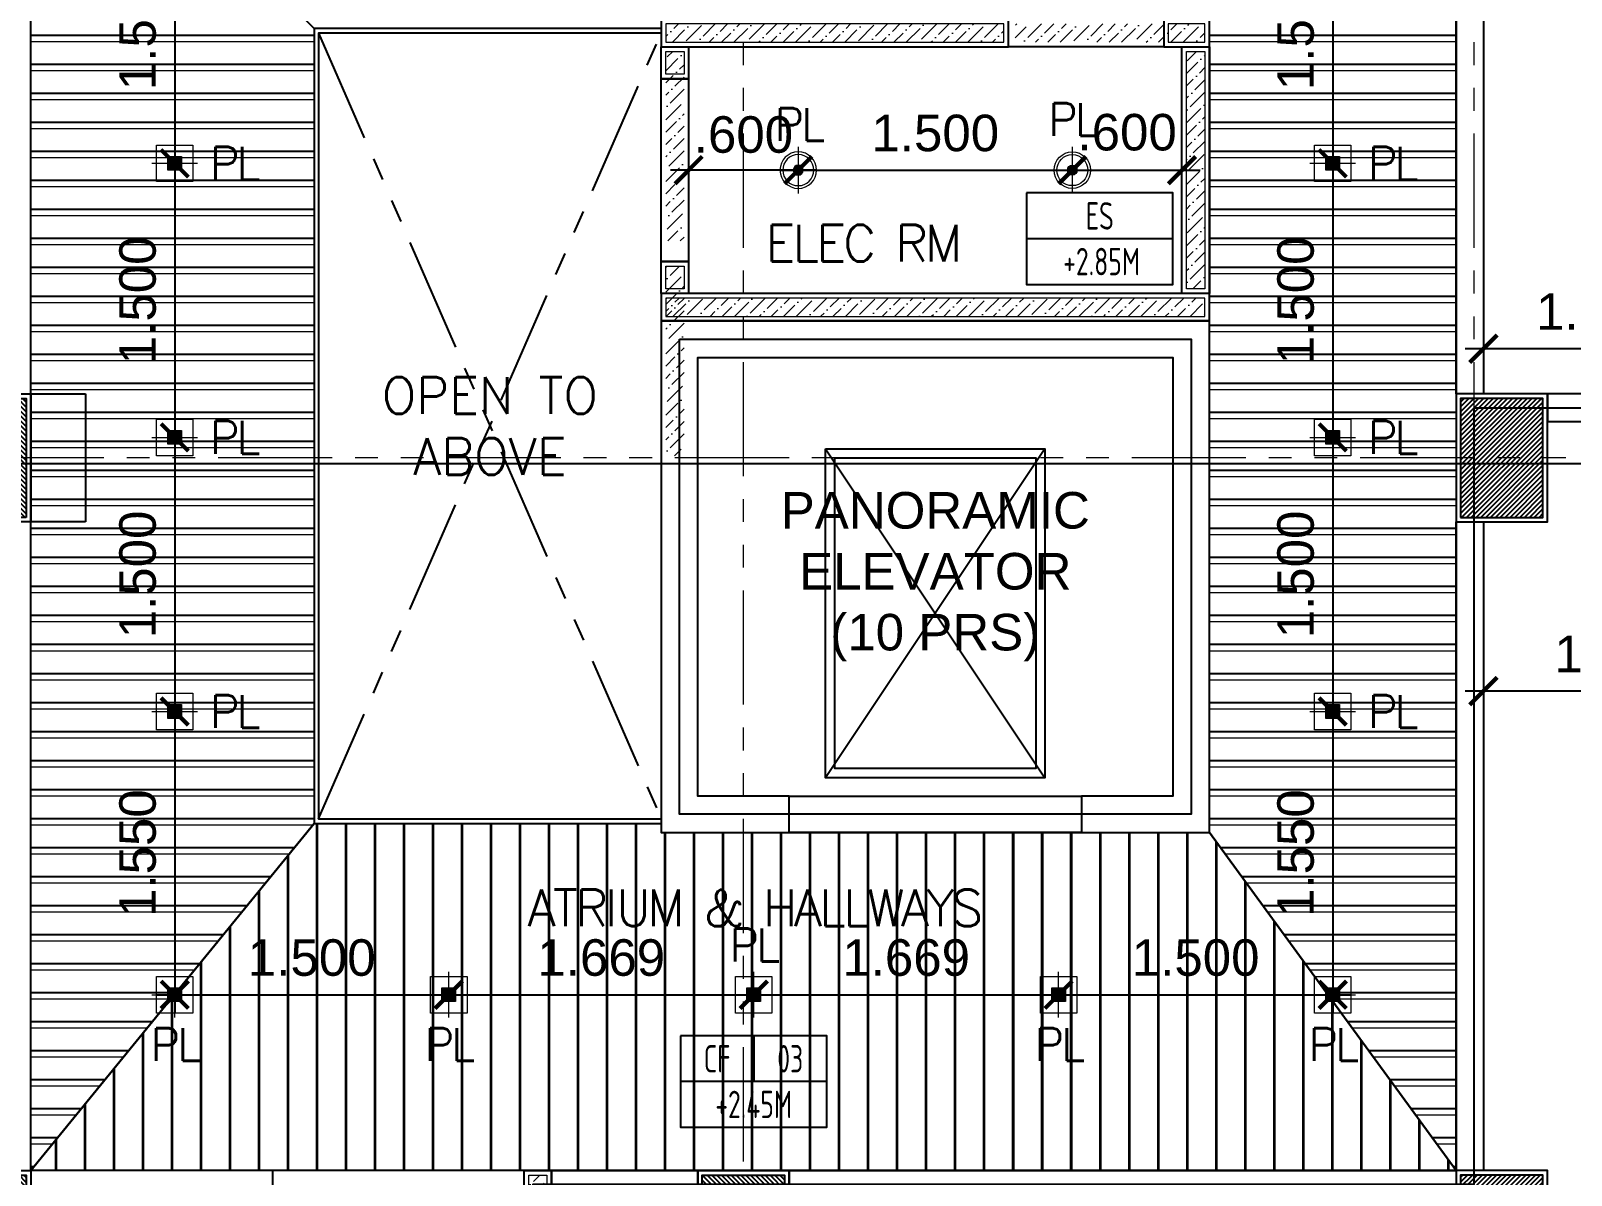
# Model space of a CAD drawing. Header units: metres. Extents: x -12400 to 1, y 0 to 106422.
# Drawn here: x -12153.85 to -12145.42, y 106342.06 to 106348.32 of the extents above; entities that cross this region are included whole.
import ezdxf
from ezdxf.enums import TextEntityAlignment as Align

# ---------------------------------------------------------------- set-up
doc = ezdxf.new("R2010")
doc.units = ezdxf.units.M
doc.header["$PDMODE"] = 35
doc.linetypes.add('HIDDEN2', pattern=[4.7625, 3.175, -1.5875])
doc.linetypes.add('PHANTOM2', pattern=[1.25, 0.625, -0.125, 0.125, -0.125, 0.125, -0.125])
for name, color, linetype, lineweight in [('0.1', 1, 'Continuous', 9), ('A-DIM-100', 8, 'Continuous', 0), ('DIM 001', 251, 'Continuous', 13), ('HATCH', 250, 'Continuous', 5), ('LAYOUT', 1, 'Continuous', 20), ('LF 001', 51, 'Continuous', 20)]:
    doc.layers.add(name, color=color, linetype=linetype, lineweight=lineweight)
for name, color, linetype in [('AR-HIDDEN LINES', 8, 'HIDDEN2'), ('C-SCHED', 1, 'Continuous'), ('E_FIX_LIGHT1', 2, 'Continuous'), ('FIXTURE', 35, 'Continuous'), ('lighting', 1, 'Continuous'), ('P-HIDE', 1, 'HIDDEN2'), ('stone', 15, 'Continuous'), ('txt', 2, 'Continuous'), ('WALL', 7, 'Continuous')]:
    doc.layers.add(name, color=color, linetype=linetype)
doc.layers.add('GUIDELINES', color=206, linetype='Continuous', plot=False)
doc.styles.add('architxt', font='architxt.shx', dxfattribs={"width": 0.8})
doc.styles.add('arial', font='arial.ttf')
doc.styles.add('DIMTXT-100', font='arial.ttf')
doc.styles.add('swis721', font='swiss.ttf')
doc.styles.add('T.25', font='romans.shx', dxfattribs={"height": 0.2})
doc.dimstyles.new('D-100', dxfattribs={"dimtxt": 0.2, "dimasz": 0.15, "dimexe": 0.1, "dimexo": 0.1, "dimgap": 0.1, "dimtad": 1, "dimdec": 3, "dimzin": 4, "dimdsep": 46, "dimtxsty": 'DIMTXT-100', "dimblk": 'ARCHTICK', "dimcen": 0.2, "dimdle": 0.1, "dimclrd": 8, "dimclre": 8, "dimclrt": 2, "dimadec": 0, "dimazin": 1, "dimtfac": 1, "dimtdec": 3, "dimtofl": 0, "dimtmove": 2, "dimatfit": 3, "dimfxl": 1, "dimarcsym": 0})
doc.dimstyles.new('DIM 200', dxfattribs={"dimtxt": 200, "dimasz": 1, "dimexe": 0, "dimexo": 40, "dimgap": 50, "dimtad": 1, "dimtoh": 1, "dimdec": 0, "dimlfac": 2, "dimtxsty": 'swis721', "dimblk": 'CIR', "dimcen": 0, "dimclrd": 155, "dimclre": 155, "dimclrt": 4, "dimadec": 0, "dimazin": 0, "dimtfac": 1, "dimtdec": 0, "dimtix": 1, "dimtmove": 1, "dimatfit": 3, "dimldrblk": 'CIR', "dimfxl": 0, "dimarcsym": 0})
pattern_1 = [(90, (12032.95574, -106307.64346), (-0.15875, 0), [])]
pattern_2 = [(180, (12033.15182, -106307.64346), (-1e-17, -0.15875), [])]

# ---------------------------------------------------------------- blocks, each defined once
blk = doc.blocks.new('CIR')
at = {"color": 4}
blk.add_circle((0, 0), 50, dxfattribs=at)
blk = doc.blocks.new('A$C1B753C5A')
at = {"layer": 'WALL'}
h = blk.add_hatch(dxfattribs=at)
h.set_pattern_fill('ANSI31', color=250, scale=0.15)
h.set_pattern_definition([(45, (-1494.388103, 303.067724), (-0.01325825215, 0.01325825215), [])])
h.paths.add_polyline_path([(0.475, 0.675), (0.025, 0.675), (0.025, 0.025), (0.475, 0.025)])
at = {"color": 7}
blk.add_lwpolyline([(0, 0), (0.5, 0), (0.5, 0.7), (0, 0.7)], close=True, dxfattribs=at)
at = {"layer": 'stone', "color": 5}
blk.add_lwpolyline([(0.025, 0.025), (0.475, 0.025), (0.475, 0.675), (0.025, 0.675)], close=True, dxfattribs=at)
blk = doc.blocks.new('COLUMNS2F')
at = {"xscale": -1}
for p in [(-12153.8544, 106334.65), (-12153.8544, 106330.4), (-12149.7044, 106330.4)]:
    blk.add_blockref('A$C1B753C5A', p, dxfattribs=at)
for p in [(-12146.0544, 106334.65), (-12146.0544, 106330.4)]:
    blk.add_blockref('A$C1B753C5A', p)
blk = doc.blocks.new('*U1223')
at = {"layer": 'HATCH'}
h = blk.add_hatch(dxfattribs=at)
h.set_pattern_fill('ANSI31', color=256, scale=0.015, angle=45)
h.set_pattern_definition([(90, (12099.47419, -106406.416595), (-0.047625, 0), [])])
h.paths.add_polyline_path([(7.1125, 0.15), (7.1125, 0), (8.2, 0), (8.2, 0.15)])
at = {"color": 3}
blk.add_lwpolyline([(8.2, 0), (8.2, 0.15), (0, 0.15), (0, 0)], close=True, dxfattribs=at)
blk = doc.blocks.new('*U1740')
at = {"layer": 'HATCH'}
h = blk.add_hatch(dxfattribs=at)
h.set_pattern_fill('ANSI36', color=256, scale=0.015)
h.set_pattern_definition([(45, (12095.52419, -106406.766595), (0.02525697034, 0.092608891249), [0.1190625, -0.0238125, 0, -0.0238125])])
h.paths.add_polyline_path([(0.025, 0.125), (0.025, 0.025), (4.225, 0.025), (4.225, 0.125)])
at = {"color": 4}
blk.add_lwpolyline([(4.25, 0), (4.25, 0.15), (0, 0.15), (0, 0)], close=True, dxfattribs=at)
at = {"layer": 'HATCH'}
blk.add_lwpolyline([(4.225, 0.025), (4.225, 0.125), (0.025, 0.125), (0.025, 0.025)], close=True, dxfattribs=at)
blk = doc.blocks.new('*U1745')
at = {"layer": 'HATCH'}
h = blk.add_hatch(dxfattribs=at)
h.set_pattern_fill('ANSI36', color=256, scale=0.015)
h.set_pattern_definition([(45, (12092.62419, -106406.766595), (0.02525697034, 0.092608891249), [0.1190625, -0.0238125, 0, -0.0238125])])
h.paths.add_polyline_path([(0.025, 0.125), (0.025, 0.025), (1.325, 0.025), (1.325, 0.125)])
at = {"color": 4}
blk.add_lwpolyline([(1.35, 0), (1.35, 0.15), (0, 0.15), (0, 0)], close=True, dxfattribs=at)
at = {"layer": 'HATCH'}
blk.add_lwpolyline([(1.325, 0.025), (1.325, 0.125), (0.025, 0.125), (0.025, 0.025)], close=True, dxfattribs=at)
blk = doc.blocks.new('*U611')
at = {"layer": 'HATCH'}
h = blk.add_hatch(dxfattribs=at)
h.set_pattern_fill('ANSI36', color=256, scale=0.015)
h.set_pattern_definition([(45, (12091.52419, -106406.766595), (0.02525697034, 0.092608891249), [0.1190625, -0.0238125, 0, -0.0238125])])
h.paths.add_polyline_path([(-0.8125, 0.125), (-0.8125, 0.025), (0.225, 0.025), (0.225, 0.125)])
at = {"color": 4}
blk.add_lwpolyline([(0.25, 0), (0.25, 0.15), (0, 0.15), (0, 0)], close=True, dxfattribs=at)
at = {"layer": 'HATCH'}
blk.add_lwpolyline([(0.225, 0.025), (0.225, 0.125), (0.025, 0.125), (0.025, 0.025)], close=True, dxfattribs=at)
blk = doc.blocks.new('*U1749')
at = {"layer": 'HATCH'}
h = blk.add_hatch(dxfattribs=at)
h.set_pattern_fill('ANSI36', color=256, scale=0.015)
h.set_pattern_definition([(45, (12093.17419, -106406.766595), (0.02525697034, 0.092608891249), [0.1190625, -0.0238125, 0, -0.0238125])])
h.paths.add_polyline_path([(0.025, 0.125), (0.025, 0.025), (1.875, 0.025), (1.875, 0.125)])
at = {"color": 4}
blk.add_lwpolyline([(1.9, 0), (1.9, 0.15), (0, 0.15), (0, 0)], close=True, dxfattribs=at)
at = {"layer": 'HATCH'}
blk.add_lwpolyline([(1.875, 0.025), (1.875, 0.125), (0.025, 0.125), (0.025, 0.025)], close=True, dxfattribs=at)
blk = doc.blocks.new('*U617')
at = {"layer": 'HATCH'}
h = blk.add_hatch(dxfattribs=at)
h.set_pattern_fill('ANSI36', color=256, scale=0.015)
h.set_pattern_definition([(45, (12091.44919, -106406.766595), (0.02525697034, 0.092608891249), [0.1190625, -0.0238125, 0, -0.0238125])])
h.paths.add_polyline_path([(-0.8875, 0.125), (-0.8875, 0.025), (0.15, 0.025), (0.15, 0.125)])
at = {"color": 4}
blk.add_lwpolyline([(0.175, 0), (0.175, 0.15), (0, 0.15), (0, 0)], close=True, dxfattribs=at)
at = {"layer": 'HATCH'}
blk.add_lwpolyline([(0.15, 0.025), (0.15, 0.125), (0.025, 0.125), (0.025, 0.025)], close=True, dxfattribs=at)
blk = doc.blocks.new('*U1747')
at = {"layer": 'HATCH'}
h = blk.add_hatch(dxfattribs=at)
h.set_pattern_fill('ANSI36', color=256, scale=0.015)
h.set_pattern_definition([(45, (12094.27419, -106406.766595), (0.02525697034, 0.092608891249), [0.1190625, -0.0238125, 0, -0.0238125])])
h.paths.add_polyline_path([(0.025, 0.125), (0.025, 0.025), (2.975, 0.025), (2.975, 0.125)])
at = {"color": 4}
blk.add_lwpolyline([(3, 0), (3, 0.15), (0, 0.15), (0, 0)], close=True, dxfattribs=at)
at = {"layer": 'HATCH'}
blk.add_lwpolyline([(2.975, 0.025), (2.975, 0.125), (0.025, 0.125), (0.025, 0.025)], close=True, dxfattribs=at)
blk = doc.blocks.new('*U1961')
at = {"layer": 'LF 001', "lineweight": 20, "ltscale": 1500}
blk.add_hatch(color=256, dxfattribs=at).paths.add_polyline_path([(-0.0375, 0.0375), (0.0375, 0.0375), (0.0375, -0.0375), (-0.0375, -0.0375)])
at = {"layer": 'LF 001', "ltscale": 1500}
blk.add_lwpolyline([(-0.1, 0.1), (0.1, 0.1), (0.1, -0.1), (-0.1, -0.1)], close=True, dxfattribs=at)
at = {"layer": 'LF 001', "color": 76, "lineweight": 18, "ltscale": 1500}
for points in [[(0, 0.125), (0, -0.125)], [(-0.125, 0), (0.125, 0)]]:
    blk.add_lwpolyline(points, dxfattribs=at)
at = {"layer": 'LF 001', "lineweight": 20, "ltscale": 1500}
blk.add_lwpolyline([(-0.0375, 0.0375), (0.0375, 0.0375), (0.0375, -0.0375), (-0.0375, -0.0375)], close=True, dxfattribs=at)
blk = doc.blocks.new('L1')
at = {"layer": 'LF 001', "lineweight": 20, "ltscale": 1500}
h = blk.add_hatch(color=256, dxfattribs=at)
edge = h.paths.add_edge_path()
edge.add_arc((0, 0), 0.0319, 0, 360)
at = {"layer": 'LF 001', "ltscale": 1500}
blk.add_lwpolyline([(-0.1, 0, -1), (0.1, 0, -1)], format="xyb", close=True, dxfattribs=at)
at = {"layer": 'LF 001', "color": 76, "lineweight": 18, "ltscale": 1500}
for points in [[(0, 0.15), (0, -0.15)], [(-0.15, 0), (0.15, 0)]]:
    blk.add_lwpolyline(points, dxfattribs=at)
at = {"layer": 'LF 001', "lineweight": 20, "ltscale": 1500}
blk.add_circle((0, 0), 0.0319, dxfattribs=at)
blk = doc.blocks.new('LO')
at = {"layer": 'LAYOUT', "xscale": 1000, "yscale": 1000, "zscale": 1000}
blk.add_blockref('L1', (0, 0), dxfattribs=at)
blk = doc.blocks.new('*U1960')
at = {"layer": 'LF 001', "ltscale": 1500}
blk.add_circle((0, 0), 0.0999, dxfattribs=at)
at = {"layer": 'lighting', "xscale": 0.0008492979043710491, "yscale": 0.0008492979043710491, "zscale": 0.0008492979043710491}
blk.add_blockref('LO', (0, 0), dxfattribs=at)
blk = doc.blocks.new('A$Ce30c4869')
h = blk.add_hatch()
h.set_pattern_fill('ANSI31', color=8, scale=0.05, angle=135)
h.set_pattern_definition(pattern_2)
h.paths.add_polyline_path([(18, 14.25), (16.65, 12.75), (16.65, 8.3), (18, 6.45)])
h.paths.add_polyline_path([(11.75, 12.7), (10.2, 14.25), (10.2, 6.45), (11.75, 8.35)])
h = blk.add_hatch()
h.set_pattern_fill('ANSI31', color=8, scale=0.05, angle=45)
h.set_pattern_definition(pattern_1)
h.paths.add_polyline_path([(16.65, 8.3), (13.65, 8.3), (13.65, 8.35), (11.75, 8.35), (10.2, 6.45), (18, 6.45)])
at = {"color": 1}
for points in [[(10.2, 14.25), (18, 14.25), (18, 6.45), (10.2, 6.45)], [(18, 13.4), (18.15, 13.4), (18.15, 10.7), (18, 10.7)], [(15.55, 12.75), (16.4, 12.75), (16.4, 12.6), (15.55, 12.6)], [(13.65, 12.425), (13.8, 12.425), (13.8, 11.425), (13.65, 11.425)], [(18, 10), (18.15, 10), (18.15, 6.45), (18, 6.45)], [(18, 10), (18.15, 10), (18.15, 6.45), (18, 6.45)], [(13.05, 6.45), (13.85, 6.45), (13.85, 6.3), (13.05, 6.3)], [(14.35, 6.45), (18, 6.45), (18, 6.3), (14.35, 6.3)]]:
    blk.add_lwpolyline(points, close=True, dxfattribs=at)
at = {"color": 8}
for points in [[(11.75, 8.35), (10.2, 6.45), (10.2, 14.25), (11.75, 12.7)], [(18, 14.25), (18, 6.45), (16.65, 8.3), (16.65, 12.75)], [(16.65, 8.3), (18, 6.45), (10.2, 6.45), (11.75, 8.35), (13.65, 8.35), (13.65, 8.3)]]:
    blk.add_lwpolyline(points, close=True, dxfattribs=at)
at = {"color": 1, "linetype": 'Continuous', "ltscale": 0.05}
for points in [[(13.65, 12.7), (11.75, 12.7), (11.75, 8.35), (13.65, 8.35)], [(13.65, 12.675), (11.775, 12.675), (11.775, 8.375), (13.65, 8.375)]]:
    blk.add_lwpolyline(points, dxfattribs=at)
at = {"color": 8, "linetype": 'PHANTOM2'}
for points in [[(11.775, 12.675), (13.65, 8.375)], [(11.775, 8.375), (13.65, 12.675)]]:
    blk.add_lwpolyline(points, dxfattribs=at)
blk.add_lwpolyline([(15.95, 8.3), (16.65, 8.3), (16.65, 11.1), (13.65, 11.1), (13.65, 8.3), (14.35, 8.3), (14.35, 8.5), (13.85, 8.5), (13.85, 10.9), (16.45, 10.9), (16.45, 8.5), (15.95, 8.5)], close=True)
at = {"color": 8}
blk.add_lwpolyline([(11.525, 3.55), (11.525, 6.45)], dxfattribs=at)
at = {"layer": 'AR-HIDDEN LINES', "color": 15}
blk.add_lwpolyline([(10.2, 10.7), (10.5, 10.7), (10.5, 10), (10.2, 10)], close=True, dxfattribs=at)
at = {"layer": 'FIXTURE', "color": 2, "ltscale": 0.3}
for points in [[(14.55, 10.4), (15.75, 10.4), (15.75, 8.6), (14.55, 8.6)], [(14.6, 10.35), (15.7, 10.35), (15.7, 8.65), (14.6, 8.65)]]:
    blk.add_lwpolyline(points, close=True, dxfattribs=at)
at = {"layer": 'GUIDELINES'}
for points in [[(13.75, 11), (16.55, 11), (16.55, 8.4), (13.75, 8.4)], [(18.1, 4.475), (18.1, 2.1), (12.95, 2.1), (12.95, 6.375), (18.1, 6.375), (18.1, 10.625), (27.1, 10.625), (27.1, 4.475)]]:
    blk.add_lwpolyline(points, close=True, dxfattribs=at)
for points in [[(15.75, 10.4), (14.55, 8.6)], [(14.55, 10.4), (15.75, 8.6)]]:
    blk.add_lwpolyline(points, dxfattribs=at)
at = {"layer": 'P-HIDE'}
blk.add_lwpolyline([(14.35, 8.5), (15.95, 8.5), (15.95, 8.3), (14.35, 8.3)], close=True, dxfattribs=at)
for name, p in [('COLUMNS2F', (12164.0544, -106324.65)), ('*U1749', (13.65, 12.6)), ('*U611', (16.4, 12.6)), ('*U1747', (13.65, 11.1)), ('*U1223', (18.5, 10.55))]:
    blk.add_blockref(name, p)
at = {"xscale": -1, "rotation": 270}
for name, p in [('*U617', (13.65, 12.425)), ('*U1745', (16.5, 11.25)), ('*U617', (13.65, 11.25)), ('*U1740', (12.9, 2.2))]:
    blk.add_blockref(name, p, dxfattribs=at)
at = {"layer": 'E_FIX_LIGHT1'}
for name, p, rotation in [('*U1961', (10.9875, 11.9625), 90), ('*U1961', (17.325, 11.9625), 90), ('*U1960', (15.9, 11.925), 270), ('*U1961', (10.9875, 10.4625), 90), ('*U1961', (17.325, 10.4625), 90), ('*U1961', (10.9875, 8.9625), 90), ('*U1961', (17.325, 8.9625), 90), ('*U1961', (10.9875, 7.4125), 90), ('*U1961', (12.4875, 7.4125), 90), ('*U1961', (14.1562, 7.4125), 90), ('*U1961', (15.825, 7.4125), 90), ('*U1961', (17.325, 7.4125), 90)]:
    blk.add_blockref(name, p, dxfattribs=dict(at, rotation=rotation))
at = {"layer": 'E_FIX_LIGHT1', "xscale": -1.000000000000002, "rotation": 90}
blk.add_blockref('*U1960', (14.4, 11.925), dxfattribs=at)
at = {"layer": '0.1', "color": 2, "char_height": 0.2, "attachment_point": 5}
for s, insert, style in [('{\\C3;OPEN TO ABOVE}', (12.7125, 10.525), 'T.25'), ('{\\C3;PANORAMIC ELEVATOR\\P(10 PRS)}', (15.15, 9.7), 'arial')]:
    blk.add_mtext_dynamic_manual_height_columns(s, width=1.975237, gutter_width=1, heights=[0], dxfattribs=dict(at, insert=insert, style=style))
blk = doc.blocks.new('A$C1aea4ed3')
h = blk.add_hatch()
h.set_pattern_fill('ANSI31', color=8, scale=0.05, angle=135)
h.set_pattern_definition(pattern_2)
h.paths.add_polyline_path([(18, 14.25), (16.65, 12.75), (16.65, 8.3), (18, 6.45)])
h.paths.add_polyline_path([(11.75, 12.7), (10.2, 14.25), (10.2, 6.45), (11.75, 8.35)])
h = blk.add_hatch()
h.set_pattern_fill('ANSI31', color=8, scale=0.05, angle=45)
h.set_pattern_definition(pattern_1)
h.paths.add_polyline_path([(16.65, 8.3), (13.65, 8.3), (13.65, 8.35), (11.75, 8.35), (10.2, 6.45), (18, 6.45)])
at = {"color": 1, "linetype": 'Continuous', "ltscale": 0.05}
blk.add_lwpolyline([(13.65, 12.675), (11.775, 12.675), (11.775, 8.375), (13.65, 8.375)], dxfattribs=at)
at = {"layer": 'E_FIX_LIGHT1'}
for name, p, rotation in [('*U1961', (10.9875, 11.9625), 90), ('*U1961', (17.325, 11.9625), 90), ('*U1960', (15.9, 11.925), 270), ('*U1961', (10.9875, 10.4625), 90), ('*U1961', (17.325, 10.4625), 90), ('*U1961', (10.9875, 8.9625), 90), ('*U1961', (17.325, 8.9625), 90), ('*U1961', (10.9875, 7.4125), 90), ('*U1961', (12.4875, 7.4125), 90), ('*U1961', (14.1562, 7.4125), 90), ('*U1961', (15.825, 7.4125), 90), ('*U1961', (17.325, 7.4125), 90)]:
    blk.add_blockref(name, p, dxfattribs=dict(at, rotation=rotation))
at = {"layer": 'E_FIX_LIGHT1', "xscale": -1.000000000000003, "rotation": 90}
blk.add_blockref('*U1960', (14.4, 11.925), dxfattribs=at)
at = {"layer": 'txt', "color": 6, "linetype": 'Continuous', "char_height": 0.18, "attachment_point": 5, "style": 'T.25'}
for insert in [(14.4024, 12.1748), (15.9, 12.2024), (11.3125, 11.9625), (17.65, 11.9625), (11.3125, 10.4625), (17.65, 10.4625), (11.3125, 8.9625), (17.65, 8.9625), (14.1562, 7.6848), (10.9875, 7.1402), (12.4875, 7.1402), (15.825, 7.1402), (17.325, 7.1402)]:
    blk.add_mtext_dynamic_manual_height_columns('{\\T0.9;PL}', width=0.645305, gutter_width=0.001, heights=[0], dxfattribs=dict(at, insert=insert))
blk = doc.blocks.new('_ArchTick')
at = {"color": 0, "linetype": 'ByBlock', "const_width": 0.15}
blk.add_lwpolyline([(-0.5, -0.5), (0.5, 0.5)], dxfattribs=at)
blk = doc.blocks.new('*D1279')
at = {"layer": 'DEFPOINTS', "color": 0, "transparency": 16777216}
for p in [(-12145.9044, 106345.2625), (-12144.4294, 106345.2625), (-12145.9044, 106344.7106)]:
    blk.add_point(p, dxfattribs=at)
at = {"layer": 'DIM 001', "color": 8, "lineweight": -2, "transparency": 16777216}
for p, q in [((-12145.9044, 106345.1625), (-12145.9044, 106344.6106)), ((-12144.4294, 106345.1625), (-12144.4294, 106344.6106)), ((-12144.3294, 106344.7106), (-12146.0044, 106344.7106))]:
    blk.add_line(p, q, dxfattribs=at)
at = {"layer": 'DIM 001', "color": 8, "lineweight": -2, "transparency": 16777216, "xscale": 0.15, "yscale": 0.15, "zscale": 0.15, "rotation": 180}
blk.add_blockref('_ArchTick', (-12145.9044, 106344.7106), dxfattribs=at)
at = {"layer": 'DIM 001', "color": 8, "lineweight": -2, "transparency": 16777216, "xscale": 0.15, "yscale": 0.15, "zscale": 0.15}
blk.add_blockref('_ArchTick', (-12144.4294, 106344.7106), dxfattribs=at)
at = {"layer": 'DIM 001', "color": 2, "transparency": 16777216, "insert": (-12145.1669, 106344.9127), "char_height": 0.2, "attachment_point": 5, "style": 'DIMTXT-100'}
blk.add_mtext('1.475', dxfattribs=at)
blk = doc.blocks.new('*D1285')
at = {"layer": 'DEFPOINTS', "color": 0, "transparency": 16777216}
for p in [(-12145.9044, 106347.0682), (-12144.6294, 106347.0682), (-12145.9044, 106346.5842)]:
    blk.add_point(p, dxfattribs=at)
at = {"layer": 'DIM 001', "color": 8, "lineweight": -2, "transparency": 16777216}
for p, q in [((-12145.9044, 106346.9682), (-12145.9044, 106346.4842)), ((-12144.6294, 106346.9682), (-12144.6294, 106346.4842)), ((-12144.5294, 106346.5842), (-12146.0044, 106346.5842))]:
    blk.add_line(p, q, dxfattribs=at)
at = {"layer": 'DIM 001', "color": 8, "lineweight": -2, "transparency": 16777216, "xscale": 0.15, "yscale": 0.15, "zscale": 0.15, "rotation": 180}
blk.add_blockref('_ArchTick', (-12145.9044, 106346.5842), dxfattribs=at)
at = {"layer": 'DIM 001', "color": 8, "lineweight": -2, "transparency": 16777216, "xscale": 0.15, "yscale": 0.15, "zscale": 0.15}
blk.add_blockref('_ArchTick', (-12144.6294, 106346.5842), dxfattribs=at)
at = {"layer": 'DIM 001', "color": 2, "transparency": 16777216, "insert": (-12145.2669, 106346.7863), "char_height": 0.2, "attachment_point": 5, "style": 'DIMTXT-100'}
blk.add_mtext('1.275', dxfattribs=at)
blk = doc.blocks.new('*D1228')
at = {"layer": 'DEFPOINTS', "color": 0, "transparency": 16777216}
for p in [(-12153.0669, 106349.099), (-12153.0669, 106347.599), (-12153.0669, 106347.599)]:
    blk.add_point(p, dxfattribs=at)
at = {"layer": 'DIM 001', "color": 8, "lineweight": -2, "transparency": 16777216}
blk.add_line((-12153.0669, 106349.199), (-12153.0669, 106347.499), dxfattribs=at)
at = {"layer": 'DIM 001', "color": 8, "lineweight": -2, "transparency": 16777216, "xscale": 0.15, "yscale": 0.15, "zscale": 0.15}
for p, rotation in [((-12153.0669, 106349.099), 90), ((-12153.0669, 106347.599), 270)]:
    blk.add_blockref('_ArchTick', p, dxfattribs=dict(at, rotation=rotation))
at = {"layer": 'DIM 001', "color": 2, "transparency": 16777216, "insert": (-12153.269, 106348.349), "char_height": 0.2, "attachment_point": 5, "rotation": 90, "style": 'DIMTXT-100'}
blk.add_mtext('1.500', dxfattribs=at)
blk = doc.blocks.new('*D1229')
at = {"layer": 'DEFPOINTS', "color": 0, "transparency": 16777216}
for p in [(-12153.0669, 106347.599), (-12153.0669, 106346.099), (-12153.0669, 106346.099)]:
    blk.add_point(p, dxfattribs=at)
at = {"layer": 'DIM 001', "color": 8, "lineweight": -2, "transparency": 16777216}
blk.add_line((-12153.0669, 106347.699), (-12153.0669, 106345.999), dxfattribs=at)
at = {"layer": 'DIM 001', "color": 8, "lineweight": -2, "transparency": 16777216, "xscale": 0.15, "yscale": 0.15, "zscale": 0.15}
for p, rotation in [((-12153.0669, 106347.599), 90), ((-12153.0669, 106346.099), 270)]:
    blk.add_blockref('_ArchTick', p, dxfattribs=dict(at, rotation=rotation))
at = {"layer": 'DIM 001', "color": 2, "transparency": 16777216, "insert": (-12153.269, 106346.849), "char_height": 0.2, "attachment_point": 5, "rotation": 90, "style": 'DIMTXT-100'}
blk.add_mtext('1.500', dxfattribs=at)
blk = doc.blocks.new('*D1230')
at = {"layer": 'DEFPOINTS', "color": 0, "transparency": 16777216}
for p in [(-12153.0669, 106346.099), (-12153.0669, 106344.599), (-12153.0669, 106344.599)]:
    blk.add_point(p, dxfattribs=at)
at = {"layer": 'DIM 001', "color": 8, "lineweight": -2, "transparency": 16777216}
blk.add_line((-12153.0669, 106346.199), (-12153.0669, 106344.499), dxfattribs=at)
at = {"layer": 'DIM 001', "color": 8, "lineweight": -2, "transparency": 16777216, "xscale": 0.15, "yscale": 0.15, "zscale": 0.15}
for p, rotation in [((-12153.0669, 106346.099), 90), ((-12153.0669, 106344.599), 270)]:
    blk.add_blockref('_ArchTick', p, dxfattribs=dict(at, rotation=rotation))
at = {"layer": 'DIM 001', "color": 2, "transparency": 16777216, "insert": (-12153.269, 106345.349), "char_height": 0.2, "attachment_point": 5, "rotation": 90, "style": 'DIMTXT-100'}
blk.add_mtext('1.500', dxfattribs=at)
blk = doc.blocks.new('*D1231')
at = {"layer": 'DEFPOINTS', "color": 0, "transparency": 16777216}
for p in [(-12153.0669, 106344.599), (-12153.0669, 106343.049), (-12153.0669, 106343.049)]:
    blk.add_point(p, dxfattribs=at)
at = {"layer": 'DIM 001', "color": 8, "lineweight": -2, "transparency": 16777216}
blk.add_line((-12153.0669, 106344.699), (-12153.0669, 106342.949), dxfattribs=at)
at = {"layer": 'DIM 001', "color": 8, "lineweight": -2, "transparency": 16777216, "xscale": 0.15, "yscale": 0.15, "zscale": 0.15}
for p, rotation in [((-12153.0669, 106344.599), 90), ((-12153.0669, 106343.049), 270)]:
    blk.add_blockref('_ArchTick', p, dxfattribs=dict(at, rotation=rotation))
at = {"layer": 'DIM 001', "color": 2, "transparency": 16777216, "insert": (-12153.269, 106343.824), "char_height": 0.2, "attachment_point": 5, "rotation": 90, "style": 'DIMTXT-100'}
blk.add_mtext('1.550', dxfattribs=at)
blk = doc.blocks.new('*D1232')
at = {"layer": 'DEFPOINTS', "color": 0, "transparency": 16777216}
for p in [(-12146.7294, 106349.099), (-12146.7294, 106347.599), (-12146.7294, 106347.599)]:
    blk.add_point(p, dxfattribs=at)
at = {"layer": 'DIM 001', "color": 8, "lineweight": -2, "transparency": 16777216}
blk.add_line((-12146.7294, 106349.199), (-12146.7294, 106347.499), dxfattribs=at)
at = {"layer": 'DIM 001', "color": 8, "lineweight": -2, "transparency": 16777216, "xscale": 0.15, "yscale": 0.15, "zscale": 0.15}
for p, rotation in [((-12146.7294, 106349.099), 90), ((-12146.7294, 106347.599), 270)]:
    blk.add_blockref('_ArchTick', p, dxfattribs=dict(at, rotation=rotation))
at = {"layer": 'DIM 001', "color": 2, "transparency": 16777216, "insert": (-12146.9315, 106348.349), "char_height": 0.2, "attachment_point": 5, "rotation": 90, "style": 'DIMTXT-100'}
blk.add_mtext('1.500', dxfattribs=at)
blk = doc.blocks.new('*D1233')
at = {"layer": 'DEFPOINTS', "color": 0, "transparency": 16777216}
for p in [(-12146.7294, 106347.599), (-12146.7294, 106346.099), (-12146.7294, 106346.099)]:
    blk.add_point(p, dxfattribs=at)
at = {"layer": 'DIM 001', "color": 8, "lineweight": -2, "transparency": 16777216}
blk.add_line((-12146.7294, 106347.699), (-12146.7294, 106345.999), dxfattribs=at)
at = {"layer": 'DIM 001', "color": 8, "lineweight": -2, "transparency": 16777216, "xscale": 0.15, "yscale": 0.15, "zscale": 0.15}
for p, rotation in [((-12146.7294, 106347.599), 90), ((-12146.7294, 106346.099), 270)]:
    blk.add_blockref('_ArchTick', p, dxfattribs=dict(at, rotation=rotation))
at = {"layer": 'DIM 001', "color": 2, "transparency": 16777216, "insert": (-12146.9315, 106346.849), "char_height": 0.2, "attachment_point": 5, "rotation": 90, "style": 'DIMTXT-100'}
blk.add_mtext('1.500', dxfattribs=at)
blk = doc.blocks.new('*D1234')
at = {"layer": 'DEFPOINTS', "color": 0, "transparency": 16777216}
for p in [(-12146.7294, 106346.099), (-12146.7294, 106344.599), (-12146.7294, 106344.599)]:
    blk.add_point(p, dxfattribs=at)
at = {"layer": 'DIM 001', "color": 8, "lineweight": -2, "transparency": 16777216}
blk.add_line((-12146.7294, 106346.199), (-12146.7294, 106344.499), dxfattribs=at)
at = {"layer": 'DIM 001', "color": 8, "lineweight": -2, "transparency": 16777216, "xscale": 0.15, "yscale": 0.15, "zscale": 0.15}
for p, rotation in [((-12146.7294, 106346.099), 90), ((-12146.7294, 106344.599), 270)]:
    blk.add_blockref('_ArchTick', p, dxfattribs=dict(at, rotation=rotation))
at = {"layer": 'DIM 001', "color": 2, "transparency": 16777216, "insert": (-12146.9315, 106345.349), "char_height": 0.2, "attachment_point": 5, "rotation": 90, "style": 'DIMTXT-100'}
blk.add_mtext('1.500', dxfattribs=at)
blk = doc.blocks.new('*D1235')
at = {"layer": 'DEFPOINTS', "color": 0, "transparency": 16777216}
for p in [(-12146.7294, 106344.599), (-12146.7294, 106343.049), (-12146.7294, 106343.049)]:
    blk.add_point(p, dxfattribs=at)
at = {"layer": 'DIM 001', "color": 8, "lineweight": -2, "transparency": 16777216}
blk.add_line((-12146.7294, 106344.699), (-12146.7294, 106342.949), dxfattribs=at)
at = {"layer": 'DIM 001', "color": 8, "lineweight": -2, "transparency": 16777216, "xscale": 0.15, "yscale": 0.15, "zscale": 0.15}
for p, rotation in [((-12146.7294, 106344.599), 90), ((-12146.7294, 106343.049), 270)]:
    blk.add_blockref('_ArchTick', p, dxfattribs=dict(at, rotation=rotation))
at = {"layer": 'DIM 001', "color": 2, "transparency": 16777216, "insert": (-12146.9315, 106343.824), "char_height": 0.2, "attachment_point": 5, "rotation": 90, "style": 'DIMTXT-100'}
blk.add_mtext('1.550', dxfattribs=at)
blk = doc.blocks.new('*D1238')
at = {"layer": 'DEFPOINTS', "color": 0, "transparency": 16777216}
for p in [(-12153.0669, 106343.049), (-12151.5669, 106343.049), (-12151.5669, 106343.049)]:
    blk.add_point(p, dxfattribs=at)
at = {"layer": 'DIM 001', "color": 8, "lineweight": -2, "transparency": 16777216}
blk.add_line((-12153.1669, 106343.049), (-12151.4669, 106343.049), dxfattribs=at)
at = {"layer": 'DIM 001', "color": 8, "lineweight": -2, "transparency": 16777216, "xscale": 0.15, "yscale": 0.15, "zscale": 0.15, "rotation": 180}
blk.add_blockref('_ArchTick', (-12153.0669, 106343.049), dxfattribs=at)
at = {"layer": 'DIM 001', "color": 8, "lineweight": -2, "transparency": 16777216, "xscale": 0.15, "yscale": 0.15, "zscale": 0.15}
blk.add_blockref('_ArchTick', (-12151.5669, 106343.049), dxfattribs=at)
at = {"layer": 'DIM 001', "color": 2, "transparency": 16777216, "insert": (-12152.3169, 106343.2512), "char_height": 0.2, "attachment_point": 5, "style": 'DIMTXT-100'}
blk.add_mtext('1.500', dxfattribs=at)
blk = doc.blocks.new('*D1239')
at = {"layer": 'DEFPOINTS', "color": 0, "transparency": 16777216}
for p in [(-12148.2294, 106343.049), (-12146.7294, 106343.049), (-12146.7294, 106343.049)]:
    blk.add_point(p, dxfattribs=at)
at = {"layer": 'DIM 001', "color": 8, "lineweight": -2, "transparency": 16777216}
blk.add_line((-12148.3294, 106343.049), (-12146.6294, 106343.049), dxfattribs=at)
at = {"layer": 'DIM 001', "color": 8, "lineweight": -2, "transparency": 16777216, "xscale": 0.15, "yscale": 0.15, "zscale": 0.15, "rotation": 180}
blk.add_blockref('_ArchTick', (-12148.2294, 106343.049), dxfattribs=at)
at = {"layer": 'DIM 001', "color": 8, "lineweight": -2, "transparency": 16777216, "xscale": 0.15, "yscale": 0.15, "zscale": 0.15}
blk.add_blockref('_ArchTick', (-12146.7294, 106343.049), dxfattribs=at)
at = {"layer": 'DIM 001', "color": 2, "transparency": 16777216, "insert": (-12147.4794, 106343.2512), "char_height": 0.2, "attachment_point": 5, "style": 'DIMTXT-100'}
blk.add_mtext('1.500', dxfattribs=at)
blk = doc.blocks.new('*D1240')
at = {"layer": 'DEFPOINTS', "color": 0, "transparency": 16777216}
for p in [(-12150.2544, 106347.5615), (-12150.2544, 106347.5615), (-12149.6544, 106347.5615)]:
    blk.add_point(p, dxfattribs=at)
at = {"layer": 'DIM 001', "color": 8, "lineweight": -2, "transparency": 16777216}
blk.add_line((-12149.5544, 106347.5615), (-12150.3544, 106347.5615), dxfattribs=at)
at = {"layer": 'DIM 001', "color": 8, "lineweight": -2, "transparency": 16777216, "xscale": 0.15, "yscale": 0.15, "zscale": 0.15, "rotation": 180}
blk.add_blockref('_ArchTick', (-12150.2544, 106347.5615), dxfattribs=at)
at = {"layer": 'DIM 001', "color": 8, "lineweight": -2, "transparency": 16777216, "xscale": 0.15, "yscale": 0.15, "zscale": 0.15}
blk.add_blockref('_ArchTick', (-12149.6544, 106347.5615), dxfattribs=at)
at = {"layer": 'DIM 001', "color": 2, "transparency": 16777216, "insert": (-12149.9544, 106347.7552), "char_height": 0.2, "attachment_point": 5, "style": 'DIMTXT-100'}
blk.add_mtext('.600', dxfattribs=at)
blk = doc.blocks.new('*D1241')
at = {"layer": 'DEFPOINTS', "color": 0, "transparency": 16777216}
for p in [(-12149.6544, 106347.5615), (-12148.1544, 106347.5615), (-12148.1544, 106347.5615)]:
    blk.add_point(p, dxfattribs=at)
at = {"layer": 'DIM 001', "color": 8, "lineweight": -2, "transparency": 16777216}
blk.add_line((-12149.7544, 106347.5615), (-12148.0544, 106347.5615), dxfattribs=at)
at = {"layer": 'DIM 001', "color": 8, "lineweight": -2, "transparency": 16777216, "xscale": 0.15, "yscale": 0.15, "zscale": 0.15, "rotation": 180}
blk.add_blockref('_ArchTick', (-12149.6544, 106347.5615), dxfattribs=at)
at = {"layer": 'DIM 001', "color": 8, "lineweight": -2, "transparency": 16777216, "xscale": 0.15, "yscale": 0.15, "zscale": 0.15}
blk.add_blockref('_ArchTick', (-12148.1544, 106347.5615), dxfattribs=at)
at = {"layer": 'DIM 001', "color": 2, "transparency": 16777216, "insert": (-12148.9044, 106347.7637), "char_height": 0.2, "attachment_point": 5, "style": 'DIMTXT-100'}
blk.add_mtext('1.500', dxfattribs=at)
blk = doc.blocks.new('*D1242')
at = {"layer": 'DEFPOINTS', "color": 0, "transparency": 16777216}
for p in [(-12148.1544, 106347.5615), (-12147.5544, 106347.5615), (-12147.5544, 106347.5615)]:
    blk.add_point(p, dxfattribs=at)
at = {"layer": 'DIM 001', "color": 8, "lineweight": -2, "transparency": 16777216}
blk.add_line((-12148.2544, 106347.5615), (-12147.4544, 106347.5615), dxfattribs=at)
at = {"layer": 'DIM 001', "color": 8, "lineweight": -2, "transparency": 16777216, "xscale": 0.15, "yscale": 0.15, "zscale": 0.15, "rotation": 180}
blk.add_blockref('_ArchTick', (-12148.1544, 106347.5615), dxfattribs=at)
at = {"layer": 'DIM 001', "color": 8, "lineweight": -2, "transparency": 16777216, "xscale": 0.15, "yscale": 0.15, "zscale": 0.15}
blk.add_blockref('_ArchTick', (-12147.5544, 106347.5615), dxfattribs=at)
at = {"layer": 'DIM 001', "color": 2, "transparency": 16777216, "insert": (-12147.8544, 106347.7679), "char_height": 0.2, "attachment_point": 5, "style": 'DIMTXT-100'}
blk.add_mtext('.600', dxfattribs=at)
blk = doc.blocks.new('*D1245')
at = {"layer": 'DEFPOINTS', "color": 0, "transparency": 16777216}
for p in [(-12151.5669, 106343.049), (-12149.8982, 106343.049), (-12149.8982, 106343.049)]:
    blk.add_point(p, dxfattribs=at)
at = {"layer": 'DIM 001', "color": 8, "lineweight": -2, "transparency": 16777216}
blk.add_line((-12151.6669, 106343.049), (-12149.7982, 106343.049), dxfattribs=at)
at = {"layer": 'DIM 001', "color": 8, "lineweight": -2, "transparency": 16777216, "xscale": 0.15, "yscale": 0.15, "zscale": 0.15, "rotation": 180}
blk.add_blockref('_ArchTick', (-12151.5669, 106343.049), dxfattribs=at)
at = {"layer": 'DIM 001', "color": 8, "lineweight": -2, "transparency": 16777216, "xscale": 0.15, "yscale": 0.15, "zscale": 0.15}
blk.add_blockref('_ArchTick', (-12149.8982, 106343.049), dxfattribs=at)
at = {"layer": 'DIM 001', "color": 2, "transparency": 16777216, "insert": (-12150.7325, 106343.2512), "char_height": 0.2, "attachment_point": 5, "style": 'DIMTXT-100'}
blk.add_mtext('1.669', dxfattribs=at)
blk = doc.blocks.new('*D1246')
at = {"layer": 'DEFPOINTS', "color": 0, "transparency": 16777216}
for p in [(-12149.8982, 106343.049), (-12148.2294, 106343.049), (-12148.2294, 106343.049)]:
    blk.add_point(p, dxfattribs=at)
at = {"layer": 'DIM 001', "color": 8, "lineweight": -2, "transparency": 16777216}
blk.add_line((-12149.9982, 106343.049), (-12148.1294, 106343.049), dxfattribs=at)
at = {"layer": 'DIM 001', "color": 8, "lineweight": -2, "transparency": 16777216, "xscale": 0.15, "yscale": 0.15, "zscale": 0.15, "rotation": 180}
blk.add_blockref('_ArchTick', (-12149.8982, 106343.049), dxfattribs=at)
at = {"layer": 'DIM 001', "color": 8, "lineweight": -2, "transparency": 16777216, "xscale": 0.15, "yscale": 0.15, "zscale": 0.15}
blk.add_blockref('_ArchTick', (-12148.2294, 106343.049), dxfattribs=at)
at = {"layer": 'DIM 001', "color": 2, "transparency": 16777216, "insert": (-12149.0638, 106343.2512), "char_height": 0.2, "attachment_point": 5, "style": 'DIMTXT-100'}
blk.add_mtext('1.669', dxfattribs=at)
blk = doc.blocks.new('*D1524')
at = {"layer": 'DEFPOINTS', "color": 0, "transparency": 16777216}
for p in [(-12298.6419, 106345.9545), (-12298.6419, 106345.9545), (0.6, 0.075)]:
    blk.add_point(p, dxfattribs=at)
at = {"layer": 'DIM 001', "color": 8, "lineweight": -2, "transparency": 16777216}
for p, q in [((0.6, 0.175), (0.6, 106346.0545)), ((0.7, 106345.9545), (-12298.7419, 106345.9545))]:
    blk.add_line(p, q, dxfattribs=at)
at = {"layer": 'DIM 001', "color": 8, "lineweight": -2, "transparency": 16777216, "xscale": 0.15, "yscale": 0.15, "zscale": 0.15, "rotation": 180}
blk.add_blockref('_ArchTick', (-12298.6419, 106345.9545), dxfattribs=at)
at = {"layer": 'DIM 001', "color": 8, "lineweight": -2, "transparency": 16777216, "xscale": 0.15, "yscale": 0.15, "zscale": 0.15}
blk.add_blockref('_ArchTick', (0.6, 106345.9545), dxfattribs=at)
at = {"layer": 'DIM 001', "color": 2, "transparency": 16777216, "insert": (-6149.0209, 106346.1566), "char_height": 0.2, "attachment_point": 5, "style": 'DIMTXT-100'}
blk.add_mtext('12299.242', dxfattribs=at)
blk = doc.blocks.new('GRID1')
at = {"color": 6, "linetype": 'PHANTOM2'}
for points in [[(-12147.2544, 106384.7702), (-12147.2544, 106412.5702)], [(-12143.2544, 106384.7702), (-12143.2544, 106412.5702)], [(-12130.7544, 106398.6202), (-12163.7544, 106398.6202)]]:
    blk.add_leader(points, dimstyle='DIM 200', override={"dimasz": 0.002, "dimgap": 60, "dimtad": 0}, dxfattribs=at)

msp = doc.modelspace()

# ---------------------------------------------------------------- hatches: boundary and pattern name
at = {"layer": 'HATCH'}
h = msp.add_hatch(dxfattribs=at)
h.set_pattern_fill('ANSI31', color=8, scale=0.05, angle=135)
h.set_pattern_definition([(180, (-130.9026, 27.99308), (-1e-17, -0.15875), [])])
h.paths.add_polyline_path([(-12146.05442, 106349.88654), (-12147.40442, 106348.38654), (-12147.40442, 106343.93654), (-12146.05442, 106342.08654)])
h.paths.add_polyline_path([(-12152.30442, 106348.33654), (-12153.85442, 106349.88654), (-12153.85442, 106342.08654), (-12152.30442, 106343.98654)])
h = msp.add_hatch(dxfattribs=at)
h.set_pattern_fill('ANSI31', color=8, scale=0.05, angle=45)
h.set_pattern_definition([(90, (-131.09867, 27.99308), (-0.15875, 0), [])])
h.paths.add_polyline_path([(-12147.40442, 106343.93654), (-12150.40442, 106343.93654), (-12150.40442, 106343.98654), (-12152.30442, 106343.98654), (-12153.85442, 106342.08654), (-12146.05442, 106342.08654)])

# ---------------------------------------------------------------- linework, layer by layer
at = {"color": 1, "linetype": 'Continuous', "ltscale": 0.05}
msp.add_lwpolyline([(-12150.40442, 106348.31154), (-12152.27942, 106348.31154), (-12152.27942, 106344.01154), (-12150.40442, 106344.01154)], dxfattribs=at)
at = {"layer": 'C-SCHED'}
for p, q in [((-12147.60442, 106347.18654), (-12148.40442, 106347.18654)), ((-12147.60442, 106347.18654), (-12148.40442, 106347.18654)), ((-12149.89817, 106342.82404), (-12149.89817, 106342.57404)), ((-12149.89817, 106342.82404), (-12149.89817, 106342.57404)), ((-12149.49817, 106342.57404), (-12150.29817, 106342.57404)), ((-12149.49817, 106342.57404), (-12150.29817, 106342.57404))]:
    msp.add_line(p, q, dxfattribs=at)
for points in [[(-12148.40442, 106347.43654), (-12148.40442, 106346.93654), (-12147.60442, 106346.93654), (-12147.60442, 106347.43654)], [(-12150.29817, 106342.82404), (-12150.29817, 106342.32404), (-12149.49817, 106342.32404), (-12149.49817, 106342.82404)], [(-12150.29817, 106342.82404), (-12150.29817, 106342.32404), (-12149.49817, 106342.32404), (-12149.49817, 106342.82404)]]:
    msp.add_lwpolyline(points, close=True, dxfattribs=at)

# ---------------------------------------------------------------- block references
at = {"color": 1}
msp.add_blockref('A$Ce30c4869', (-12164.05442, 106335.63654), dxfattribs=at)
msp.add_blockref('A$C1aea4ed3', (-12164.05442, 106335.63654))
at = {"layer": 'A-DIM-100'}
msp.add_blockref('GRID1', (-2.7, -52.63368), dxfattribs=at)
at = {"layer": 'E_FIX_LIGHT1'}
for name, p, rotation in [('*U1961', (-12153.06692, 106347.59904), 90), ('*U1960', (-12148.15442, 106347.56154), 270), ('*U1961', (-12146.72942, 106347.59904), 90), ('*U1961', (-12153.06692, 106346.09904), 90), ('*U1961', (-12146.72942, 106346.09904), 90), ('*U1961', (-12153.06692, 106344.59904), 90), ('*U1961', (-12146.72942, 106344.59904), 90), ('*U1961', (-12153.06692, 106343.04904), 90), ('*U1961', (-12151.56692, 106343.04904), 90), ('*U1961', (-12149.89817, 106343.04904), 90), ('*U1961', (-12148.22942, 106343.04904), 90), ('*U1961', (-12146.72942, 106343.04904), 90)]:
    msp.add_blockref(name, p, dxfattribs=dict(at, rotation=rotation))
at = {"layer": 'E_FIX_LIGHT1', "xscale": -1, "rotation": 90}
msp.add_blockref('*U1960', (-12149.65442, 106347.56154), dxfattribs=at)

# ---------------------------------------------------------------- texts
at = {"linetype": 'Continuous', "char_height": 0.2, "attachment_point": 5, "style": 'T.25'}
for s, insert in [('{\\T0.9;\\C3;ELEC RM}', (-12149.30442, 106347.16154)), ('\\pxt28;{\\T0.9;\\C3;ATRIUM & HALLWAYS}', (-12149.89817, 106343.52404)), ('\\pxt28;{\\T0.9;\\C3;ATRIUM & HALLWAYS}', (-12149.89817, 106343.52404))]:
    msp.add_mtext_dynamic_manual_height_columns(s, width=7.6042067, gutter_width=0.001, heights=[0], dxfattribs=dict(at, insert=insert))
at = {"layer": 'C-SCHED', "color": 2, "style": 'architxt', "width": 0.8}
for s, p in [('ES', (-12148.00442, 106347.23618)), ('CF', (-12150.09817, 106342.62368)), ('CF', (-12150.09817, 106342.62368))]:
    msp.add_text(s, height=0.15, dxfattribs=at).set_placement(p, align=Align.CENTER)
for tag, p in [('+2.85M', (-12147.99398, 106346.98618)), ('03', (-12149.69817, 106342.62368)), ('03', (-12149.69817, 106342.62368)), ('+2.45M', (-12149.89817, 106342.37368))]:
    msp.add_attdef(tag, text='-', height=0.15, dxfattribs=at).set_placement(p, align=Align.CENTER)

# ---------------------------------------------------------------- dimensions: what is measured, and where the dimension line sits
at = {"layer": 'DIM 001'}
for base, p1, p2, picture, middle in [((-12153.06692, 106347.59904), (-12153.06692, 106349.09904), (-12153.06692, 106347.59904), '*D1228', (-12153.26903, 106348.34904)), ((-12146.72942, 106347.59904), (-12146.72942, 106349.09904), (-12146.72942, 106347.59904), '*D1232', (-12146.93153, 106348.34904)), ((-12153.06692, 106346.09904), (-12153.06692, 106347.59904), (-12153.06692, 106346.09904), '*D1229', (-12153.26903, 106346.84904)), ((-12146.72942, 106346.09904), (-12146.72942, 106347.59904), (-12146.72942, 106346.09904), '*D1233', (-12146.93153, 106346.84904)), ((-12153.06692, 106344.59904), (-12153.06692, 106346.09904), (-12153.06692, 106344.59904), '*D1230', (-12153.26903, 106345.34904)), ((-12146.72942, 106344.59904), (-12146.72942, 106346.09904), (-12146.72942, 106344.59904), '*D1234', (-12146.93153, 106345.34904)), ((-12153.06692, 106343.04904), (-12153.06692, 106344.59904), (-12153.06692, 106343.04904), '*D1231', (-12153.26903, 106343.82404)), ((-12146.72942, 106343.04904), (-12146.72942, 106344.59904), (-12146.72942, 106343.04904), '*D1235', (-12146.93153, 106343.82404))]:
    dim = msp.add_linear_dim(base=base, p1=p1, p2=p2, angle=90, dimstyle='D-100', dxfattribs=at)
    dim.commit()
    dim.dimension.update_dxf_attribs({"geometry": picture, "text_midpoint": middle})
for base, p1, p2, picture, middle in [((-12150.25442, 106347.56154), (-12149.65442, 106347.56154), (-12150.25442, 106347.56154), '*D1240', (-12149.95442, 106347.7552)), ((-12147.55442, 106347.56154), (-12148.15442, 106347.56154), (-12147.55442, 106347.56154), '*D1242', (-12147.85442, 106347.76788))]:
    dim = msp.add_linear_dim(base=base, p1=p1, p2=p2, dimstyle='D-100', dxfattribs=at)
    dim.commit()
    dim.dimension.update_dxf_attribs({"geometry": picture, "text_midpoint": middle, "dimtype": 160})
for base, p1, p2, picture, middle in [((-12148.15442, 106347.56154), (-12149.65442, 106347.56154), (-12148.15442, 106347.56154), '*D1241', (-12148.90442, 106347.76365)), ((-12145.90442, 106346.58417), (-12144.62942, 106347.06818), (-12145.90442, 106347.06818), '*D1285', (-12145.26692, 106346.78629)), ((-12298.64188, 106345.95449), (0.6, 0.075), (-12298.64188, 106345.95449), '*D1524', (-6149.02094, 106346.15661)), ((-12145.90442, 106344.71057), (-12144.42942, 106345.26254), (-12145.90442, 106345.26254), '*D1279', (-12145.16692, 106344.91269)), ((-12151.56692, 106343.04904), (-12153.06692, 106343.04904), (-12151.56692, 106343.04904), '*D1238', (-12152.31692, 106343.25115)), ((-12149.89817, 106343.04904), (-12151.56692, 106343.04904), (-12149.89817, 106343.04904), '*D1245', (-12150.73254, 106343.25115)), ((-12148.22942, 106343.04904), (-12149.89817, 106343.04904), (-12148.22942, 106343.04904), '*D1246', (-12149.06379, 106343.25115)), ((-12146.72942, 106343.04904), (-12148.22942, 106343.04904), (-12146.72942, 106343.04904), '*D1239', (-12147.47942, 106343.25115))]:
    dim = msp.add_linear_dim(base=base, p1=p1, p2=p2, dimstyle='D-100', dxfattribs=at)
    dim.commit()
    dim.dimension.update_dxf_attribs({"geometry": picture, "text_midpoint": middle})

doc.saveas('drawing.dxf')
